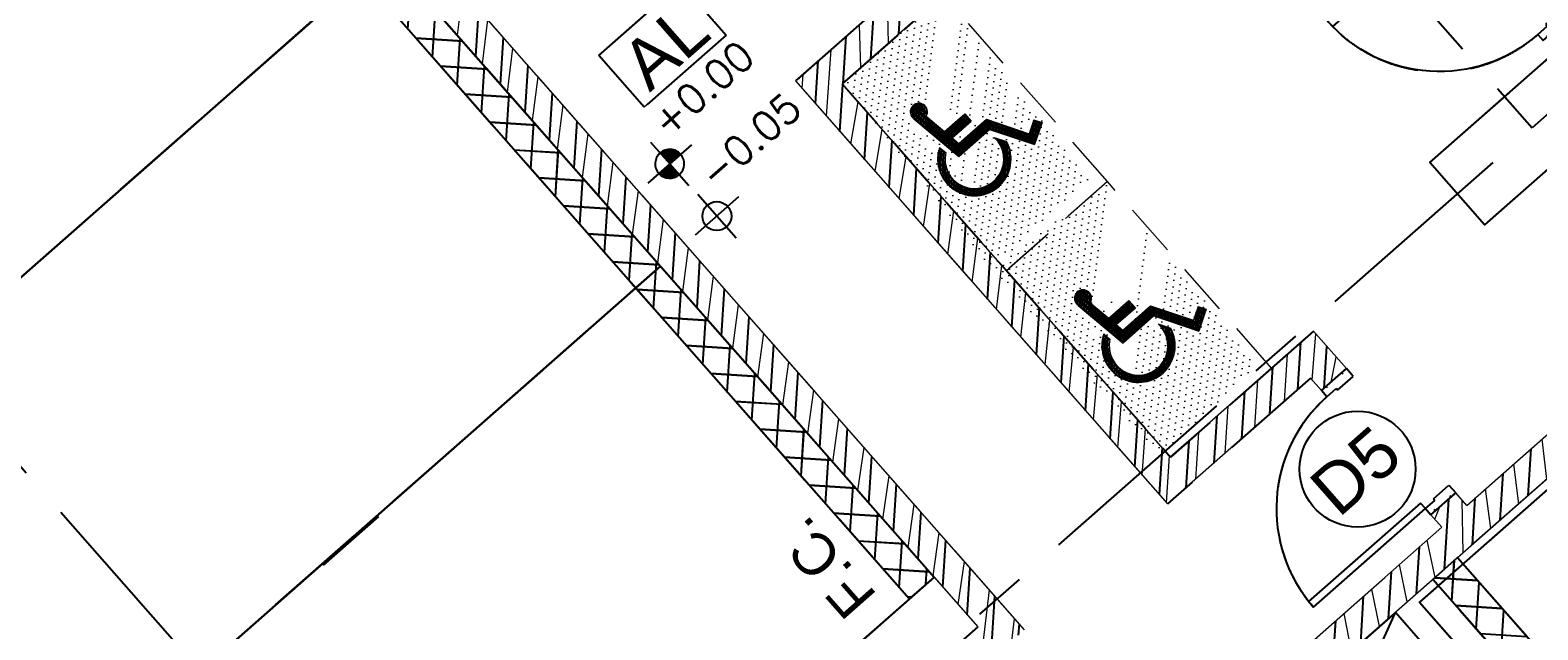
# Model space of a CAD drawing. Header units: millimetres. Extents: x 833946797 to 834440930, y 817746008 to 818399503.
# Drawn here: x 834329343 to 834338445, y 817971479 to 817975097 of the extents above; entities that cross this region are included whole.
import ezdxf

# ---------------------------------------------------------------- set-up
doc = ezdxf.new("R2010")
doc.units = ezdxf.units.MM
doc.header["$LTSCALE"] = 100
doc.linetypes.add('Grid Line', pattern=[22.224999999999994, 12.7, -3.174999999999999, 3.174999999999999, -3.174999999999999])
doc.linetypes.add('Hidden', pattern=[9.524999999999999, 6.35, -3.175])
for name, color, linetype in [('+C-160', 160, 'Hidden'), ('A-COLS', 3, 'Continuous'), ('DLN020__', 6, 'Continuous'), ('DLN030_2', 1, 'Continuous'), ('DLN0401_', 7, 'Continuous'), ('DLN060__', 7, 'Continuous'), ('DLN325__', 7, 'Continuous'), ('DLN580__', 4, 'Continuous'), ('DLN660', 1, 'Continuous'), ('DLN810__', 1, 'Continuous'), ('FITDOOR', 7, 'Continuous'), ('LEVEL', 7, 'Continuous')]:
    doc.layers.add(name, color=color, linetype=linetype)
for name, color, linetype, lineweight in [('A-DOOR', 6, 'Continuous', 9), ('A-WALL', 7, 'Continuous', 9), ('A030_1', 1, 'Continuous', 13)]:
    doc.layers.add(name, color=color, linetype=linetype, lineweight=lineweight)
doc.styles.add('3B50A-DLN-ARC-DWG-1002-P00-LB02$0$Standard', font='swiss.ttf')
doc.styles.add('romans', font='romans.shx')
doc.styles.get("Standard").update_dxf_attribs({"font": 'swiss.ttf'})
doc.styles.add('Swis721tBT', font='swissl.ttf')
doc.dimstyles.new('INTDIM350', dxfattribs={"dimtxt": 350, "dimasz": 200, "dimexe": 100, "dimexo": 150, "dimgap": 100, "dimtad": 1, "dimdec": 0, "dimzin": 9, "dimdsep": 46, "dimtxsty": 'Swis721tBT', "dimblk": 'OPEN30', "dimcen": -125, "dimclrd": 256, "dimclre": 256, "dimclrt": 2, "dimaunit": 1, "dimadec": 1, "dimazin": 0, "dimtfac": 0.4444444444444444, "dimtdec": 0, "dimtix": 1, "dimtmove": 2, "dimatfit": 3, "dimldrblk": 'OPEN30', "dimfxl": 0, "dimtolj": 1, "dimlwd": -1, "dimlwe": -1, "dimarcsym": 0})
pattern_1 = [(86.3501958132782, (834319897.6396546, 817945893.6157944), (-158.428018632318, 10.10571186200697), []), (176.3501958132782, (834319897.6396546, 817945893.6157944), (-10.10571186200697, -158.428018632318), [])]
pattern_2 = [(82.70039165599081, (1453154.080526948, 238293.1648491621), (-36.84454138019401, 24.72553014185278), [0, -39.68749999999998])]
pattern_3 = [(86.35019582799555, (835295329.4650187, 821286152.7253239), (-7.374961129894652, 0.4704296153816165), [])]
pattern_4 = [(86.35019582799555, (835294338.4756427, 821287278.7537684), (-7.374961129894652, 0.4704296153816165), [])]
pattern_5 = [(86.3501958279957, (-1.192092895507812e-07, 1.192092895507812e-07), (-158.4280186349138, 10.10571182131174), [])]

# ---------------------------------------------------------------- blocks, each defined once
blk = doc.blocks.new('DLN_Parking - Parking - 2500 x 5000 _WL_-1233168-Car Park_B2_F')
at = {"layer": 'DLN660'}
for p, q in [((0, 0), (0, 5000)), ((0, 5000), (2500.000000000001, 5000.000000000002)), ((2500.000000000001, 5000.000000000002), (2500, 0)), ((2500, 0), (0, 0))]:
    blk.add_line(p, q, dxfattribs=at)
blk = doc.blocks.new('DR1CD')
at = {"layer": 'FITDOOR'}
for p, q in [((0, 1), (45, 1)), ((0, 1), (0, 0)), ((45, 0), (45, 1)), ((0, 0), (45, 0))]:
    blk.add_line(p, q, dxfattribs=at)
blk = doc.blocks.new('DR1CM')
at = {"layer": 'FITDOOR', "color": 6}
blk.add_arc((0, 0), 1, 0, 90, dxfattribs=at)
blk = doc.blocks.new('DLN-Single Door - Opening 2 - 950 x2138 _WH_-1922936-Car Park_B2_F')
at = {"layer": 'A-WALL', "lineweight": 25}
for p, q in [((-500.0000000002328, -99.99999989528442), (-499.9999999995343, 100.0000000001164)), ((499.9999999997672, -99.99999996821862), (500.0000000162981, 100.0000000337022))]:
    blk.add_line(p, q, dxfattribs=at)
at = {"layer": 'FITDOOR'}
for p, q in [((-437.4999999995343, 100.0000000022119), (-499.9999999995343, 100.0000000001164)), ((-499.9999999983702, 62.50000000011642), (-499.9999999995343, 100.0000000001164)), ((-437.4999999969732, -24.99999999796273), (-437.4999999995343, 100.0000000022119)), ((437.5000000004657, 100.0000000314903), (500.0000000006985, 100.0000000335276)), ((437.5000000030268, -24.99999996868428), (437.5000000004657, 100.0000000314903)), ((500.0000000018626, 62.50000003346941), (500.0000000006985, 100.0000000335276)), ((-487.9999999983702, 62.50000000040745), (-499.9999999983702, 62.50000000011642)), ((488.0000000018626, 62.50000003312016), (500.0000000018626, 62.50000003346941)), ((-499.9999999960419, -100.000000001397), (-499.999999997206, -62.50000000145519)), ((-487.999999997206, -62.50000000098953), (-499.999999997206, -62.50000000145519)), ((-449.999999995809, -99.99999999976717), (-449.9999999969732, -24.99999999842839)), ((-437.4999999969732, -24.99999999796273), (-449.9999999969732, -24.99999999842839)), ((437.5000000030268, -24.99999996868428), (450.0000000030268, -24.99999996821862)), ((450.000000004191, -99.9999999696156), (450.0000000030268, -24.99999996821862)), ((488.0000000030268, -62.49999996850966), (500.0000000030268, -62.49999996798579)), ((500.000000004191, -99.99999996798579), (500.0000000030268, -62.49999996798579)), ((-449.999999995809, -99.99999999976717), (-499.9999999960419, -100.000000001397)), ((450.000000004191, -99.9999999696156), (500.000000004191, -99.99999996798579))]:
    blk.add_line(p, q, dxfattribs=at)
at = {"layer": 'DLN325__', "extrusion": (0, 0, -1), "yscale": 899.9999999999994, "zscale": -0.9999999999999993, "rotation": 179.9999999980843}
blk.add_blockref('DR1CD', (449.9999999951106, -100.0000000000582), dxfattribs=at)
at = {"layer": 'DLN325__', "extrusion": (0, 0, -1), "xscale": 899.9999999999986, "yscale": 899.9999999999986, "zscale": -899.9999999999986, "rotation": 179.9999999980843}
blk.add_blockref('DR1CM', (449.9999999951106, -100.0000000000582), dxfattribs=at)
blk = doc.blocks.new('DLN-Single Door - Opening 5 -  950 x 2025 _WH_-1665005-Car Park_B2_F')
at = {"layer": 'A-DOOR', "rotation": 359.9999999999991}
blk.add_blockref('DLN-Single Door - Opening 2 - 950 x2138 _WH_-1922936-Car Park_B2_F', (4.999999999534339, 2.328306436538696e-10), dxfattribs=at)
blk = doc.blocks.new('*X5')
at = {"color": 0}
for p, q in [((45955.88296590155, 42700), (46155.82083605308, 42700)), ((45956.13663634944, 42693.75), (46155.82083605308, 42693.75)), ((45956.58659627086, 42687.5), (46155.82083605308, 42687.5)), ((45957.23417992554, 42681.25), (46155.82083605308, 42681.25)), ((45958.08132891748, 42675), (46155.82083605308, 42675)), ((45959.13062182577, 42668.75), (46155.82083605308, 42668.75)), ((45960.38531455532, 42662.5), (46155.82083605308, 42662.5)), ((45961.84939291411, 42656.25), (46155.82083605308, 42656.25)), ((45963.52763949186, 42650), (46155.82083605308, 42650)), ((45965.42571759076, 42643.75), (46155.82083605308, 42643.75)), ((45967.55027588873, 42637.5), (46155.82083605308, 42637.5)), ((45969.90907871936, 42631.25), (46155.82083605308, 42631.25)), ((45972.51116853599, 42625), (46155.82083605308, 42625)), ((45975.3670694097, 42618.75), (46155.82083605308, 42618.75)), ((45978.48904368043, 42612.5), (46155.82083605308, 42612.5)), ((45981.89141854007, 42606.25), (46155.82083605308, 42606.25)), ((45985.59100621493, 42600), (46155.82083605308, 42600)), ((45989.60765168721, 42593.75), (46155.82083605308, 42593.75)), ((45993.96495773042, 42587.5), (46155.82083605308, 42587.5)), ((45998.69126201334, 42581.25), (46155.82083605308, 42581.25)), ((46003.82098168398, 42575), (46155.82083605308, 42575)), ((46009.39650945896, 42568.75), (46155.82083605308, 42568.75)), ((46015.47096569654, 42562.5), (46155.82083605308, 42562.5)), ((46022.11233295992, 42556.25), (46155.82083605308, 42556.25)), ((46029.4099326874, 42550), (46155.82083605308, 42550)), ((46037.48510949494, 42543.75), (46155.82083605308, 42543.75)), ((46046.51005492607, 42537.5), (46155.82083605308, 42537.5)), ((46056.74397416842, 42531.25), (46155.82083605308, 42531.25)), ((46068.61144864996, 42525), (46155.82083605308, 42525)), ((46082.90578313846, 42518.75), (46155.82083605308, 42518.75)), ((46101.51054575652, 42512.5), (46155.82083605308, 42512.5)), ((46133.36008534408, 42506.25), (46155.82083605308, 42506.25))]:
    blk.add_line(p, q, dxfattribs=at)
blk = doc.blocks.new('*X4')
at = {"color": 0}
for p, q in [((46155.82083605308, 42900), (46200.19499327346, 42900)), ((46155.82083605308, 42893.75), (46221.90936394812, 42893.75)), ((46155.82083605308, 42887.5), (46237.60222886274, 42887.5)), ((46155.82083605308, 42881.25), (46250.32254979523, 42881.25)), ((46155.82083605308, 42875), (46261.15281880532, 42875)), ((46155.82083605308, 42868.75), (46270.62917321041, 42868.75)), ((46155.82083605308, 42862.5), (46279.06432258031, 42862.5)), ((46155.82083605308, 42856.25), (46286.65980066876, 42856.25)), ((46155.82083605308, 42850), (46293.55459136389, 42850)), ((46155.82083605308, 42843.75), (46299.84935768103, 42843.75)), ((46155.82083605308, 42837.5), (46305.6197603913, 42837.5)), ((46155.82083605308, 42831.25), (46310.92433512129, 42831.25)), ((46155.82083605308, 42825), (46315.8094235008, 42825)), ((46155.82083605308, 42818.75), (46320.31240362975, 42818.75)), ((46155.82083605308, 42812.5), (46324.46388658926, 42812.5)), ((46155.82083605308, 42806.25), (46328.28925688629, 42806.25)), ((46155.82083605308, 42800), (46331.80978137356, 42800)), ((46155.82083605308, 42793.75), (46335.04342549239, 42793.75)), ((46155.82083605308, 42787.5), (46338.0054656343, 42787.5)), ((46155.82083605308, 42781.25), (46340.70895613168, 42781.25)), ((46155.82083605308, 42775), (46343.16509039923, 42775)), ((46155.82083605308, 42768.75), (46345.38348355208, 42768.75)), ((46155.82083605308, 42762.5), (46347.37239573649, 42762.5)), ((46155.82083605308, 42756.25), (46349.13890998229, 42756.25)), ((46155.82083605308, 42750), (46350.68907460933, 42750)), ((46155.82083605308, 42743.75), (46352.02801759425, 42743.75)), ((46155.82083605308, 42737.5), (46353.16003838917, 42737.5)), ((46155.82083605308, 42731.25), (46354.08868132608, 42731.25)), ((46155.82083605308, 42725), (46354.81679369925, 42725)), ((46155.82083605308, 42718.75), (46355.34657085896, 42718.75)), ((46155.82083605308, 42712.5), (46355.67959002734, 42712.5)), ((46155.82083605308, 42706.25), (46355.81683408978, 42706.25))]:
    blk.add_line(p, q, dxfattribs=at)
blk = doc.blocks.new('ELFIN')
at = {"layer": 'LEVEL'}
for p, q in [((0, 0.5), (0, 0)), ((0, 0), (-0.5, 0)), ((0, 0), (0, -0.5)), ((0.5, 0), (0, 0))]:
    blk.add_line(p, q, dxfattribs=at)
for start, end in [(90, 180), (180, 270), (0, 90), (270, 0)]:
    blk.add_arc((0, 0), 0.25, start, end, dxfattribs=at)
at = {"layer": 'LEVEL', "xscale": 0.00125, "yscale": 0.00125, "zscale": 0.00125}
for name in ['*X4', '*X5']:
    blk.add_blockref(name, (-57.69477604507119, -53.38123098095821), dxfattribs=at)
at = {"layer": 'LEVEL', "style": 'romans'}
blk.add_attdef('ELFIN', (0.2542374787153676, 0.3469263632723596), '', height=0.5, dxfattribs=at)
blk = doc.blocks.new('ELEX')
at = {"layer": 'LEVEL'}
for p, q in [((0, 0.5), (0, -0.5)), ((0.5, 0), (-0.5, 0))]:
    blk.add_line(p, q, dxfattribs=at)
blk.add_circle((0, 0), 0.25, dxfattribs=at)
at = {"layer": 'LEVEL', "style": 'romans'}
blk.add_attdef('ELEX', (0.2567988680821145, 0.3535533905960619), '', height=0.5, dxfattribs=at)
blk = doc.blocks.new('FSHR-V02')
for p, q in [((0, 0), (600, -272.727272726479)), ((0, 0), (600, 0)), ((0, -272.727272726479), (0, 0)), ((600, 0), (600, -272.727272726479)), ((600, -272.727272726479), (0, -272.727272726479))]:
    blk.add_line(p, q)
blk = doc.blocks.new('A$C029C5A43')
at = {"layer": '+C-160'}
for p, q in [((54671.13522148132, 38265.69559156895), (54670.96153569221, 46165.29970180988)), ((54870.96153879166, 46165.69873404503), (54870.96153783798, 38265.69559133053)), ((49870.96153759956, 43265.69559109211), (54870.96153759956, 43265.69559121132)), ((54870.96153736115, 43265.69559144974), (49870.96153736115, 43265.69559133053)), ((54870.96153759956, 43265.69559121132), (54870.96153783798, 40765.69559121132)), ((54671.03944349289, 42621.8740645647), (54870.96153831482, 42821.79615926743)), ((54870.96153831482, 42572.90331280231), (54671.03612470627, 42772.82872653008)), ((54870.96153998375, 42452.41408407688), (55070.96154069901, 42652.41408491135)), ((54870.96153831482, 42348.39690983295), (54671.04106092453, 42548.31738722324)), ((54671.04437971115, 42397.3725976944), (54870.96153831482, 42597.28975617886)), ((54870.96153998375, 42227.9076808691), (55070.96154093742, 42427.90768182278)), ((54671.04931569099, 42172.87113070488), (54870.96153831482, 42372.78335309029)), ((54870.96153831482, 42123.89050662518), (54671.04599714279, 42323.8060477972)), ((54671.05425167084, 41948.36966371536), (54870.96153831482, 42148.27695000172)), ((54870.96153998375, 42003.40127789974), (55070.96154069901, 42203.40127885342)), ((54870.96153831482, 41899.38410365582), (54671.05093336105, 42099.29470860958)), ((54870.96153974533, 41778.89487493038), (55070.96154069901, 41978.89487576485)), ((55430.39672398567, 41966.11179804802), (56090.39672422409, 41966.11179804802)), ((55430.39672422409, 41550.11179816723), (55430.39672398567, 41966.11179804802)), ((56090.39672422409, 41966.11179804802), (56090.39672422409, 41550.11179816723)), ((54870.96153831482, 41674.87770068645), (54671.05586957932, 41874.78336918354)), ((54671.0591878891, 41723.86819684505), (54870.96153831482, 41923.77054715157)), ((54671.06412410736, 41499.36672985554), (54870.96153831482, 41699.264144063)), ((54870.96153974533, 41554.3884717226), (55070.96154069901, 41754.38847267628)), ((54870.9615380764, 41450.37129759789), (54671.06080579758, 41650.27202987671)), ((54870.96153974533, 41329.88206875324), (55070.96154069901, 41529.88206970692)), ((56090.39672422409, 41550.11179816723), (55430.39672422409, 41550.11179816723)), ((54870.96153831482, 41225.86489450932), (54671.06574201584, 41425.76069056988)), ((54671.06905984879, 41274.86526298523), (54870.96153831482, 41474.75774121284)), ((54671.07399606705, 41050.36379599571), (54870.96153831482, 41250.25133812428)), ((54870.96153998375, 41105.37566566467), (55070.96154069901, 41305.37566649914)), ((54870.9615380764, 41001.35849142075), (54671.0706782341, 41201.24935126305)), ((54870.96153998375, 40880.86926281452), (55070.96154069901, 41080.86926352978)), ((58771.54521179199, 41065.69955766201), (56220.96154069901, 41065.69955742359)), ((56220.96154165268, 40883.83084642887), (56402.43039703369, 41065.29970192909)), ((56426.93680000305, 40865.29970180988), (56626.93680024147, 41065.29970192909)), ((56651.44320297241, 40865.29970180988), (56851.44320321083, 41065.29970192909)), ((56875.94960594177, 40865.29970180988), (57075.94960641861, 41065.29970192909)), ((54870.9615380764, 40776.85208845139), (54671.07561469078, 40976.73801195621)), ((54671.07893180847, 40825.8623291254), (54870.9615380764, 41025.74493515491)), ((54671.08386802673, 40601.36086213589), (54870.96153831482, 40801.23853206635)), ((54870.96153974533, 40656.36285948753), (55070.96154069901, 40856.36286044121)), ((56220.96154165268, 40659.32444322109), (56420.96154212952, 40859.32444381714)), ((58771.54521179199, 40865.69955730438), (56420.96154069901, 40865.69955778122, -0.07028772469116415)), ((56422.1841340065, 40822.68530786037, -1.308942301768692e-09), (56422.1841340065, 40822.68530786037, -1.308942301768692e-09)), ((54870.96153783798, 40765.69559121132), (49870.96153783798, 40765.69559121132)), ((49870.96153759956, 40765.69559109211), (54870.96153759956, 40765.6955909729)), ((52593.88618946075, 40756.30656719208, -0.0932832740842328), (52148.75149154663, 40756.30656754971, -0.0932832740842328)), ((54870.9615380764, 40552.34568548203), (54671.08055067062, 40752.22667264938)), ((54870.96153759956, 40765.6955909729), (54870.96153759956, 38265.69559109211)), ((54870.96153974533, 40431.85645663738), (55070.96154069901, 40631.85645747185)), ((56220.96154165268, 40434.81804037094), (56420.96154212952, 40634.81804084778)), ((56426.36182594299, 40667.75698208809, -1.308942301768692e-09), (56426.36182594299, 40667.75698208809, -1.308942301768692e-09)), ((54870.96153783798, 40327.83928227425), (54671.0854871273, 40527.71533334255)), ((54671.08880400658, 40376.85939514637), (54870.96153783798, 40576.73212909698)), ((54671.09373998642, 40152.35792827606), (54870.96153783798, 40352.22572612762)), ((54870.96153974533, 40207.3500534296), (55070.96154069901, 40407.35005426407)), ((56220.96154165268, 40210.31163704395), (56420.96154212952, 40410.31163775921)), ((56423.39370059967, 40400.80313014984, -1.308942301768692e-09), (56423.39370059967, 40400.80313014984, -1.308942301768692e-09)), ((54870.96153783798, 40103.33287930489), (54671.09042334557, 40303.20399403572)), ((54870.96153974533, 39982.84365057945), (55070.96154046059, 40182.84365141392)), ((56220.96154165268, 39985.80523407459), (56420.96154212952, 40185.80523443222)), ((54870.96153783798, 39878.82647621632), (54671.09535956383, 40078.69265472889)), ((54671.09867596626, 39927.85646140575), (54870.96153783798, 40127.71932315826)), ((56220.96154141426, 39761.29883110523), (56420.9615418911, 39961.29883134365)), ((56424.60326719284, 39978.92095196247, -1.308942301768692e-09), (56424.60326719284, 39978.92095196247, -1.308942301768692e-09)), ((54671.10361218452, 39703.35499429703), (54870.96153783798, 39903.21292006969)), ((54870.96153974533, 39758.33724737167), (55070.96154069901, 39958.33724820614)), ((54870.96153783798, 39654.32007324696), (54671.10029602051, 39854.18131542206)), ((54870.96153950691, 39533.8308442831), (55070.96154046059, 39733.83084523678)), ((56220.96154117584, 39536.79242777824), (56420.9615418911, 39736.79242825508)), ((56421.63514137268, 39711.9670997858, -1.308942301768692e-09), (56421.63514137268, 39711.9670997858, -1.308942301768692e-09)), ((54870.96153783798, 39429.81367015839), (54671.10523200035, 39629.66997599602)), ((54671.10854816437, 39478.85352742672), (54870.96153783798, 39678.70651721954)), ((54870.96153974533, 39309.32444131374), (55070.96154069901, 39509.32444214821)), ((56220.96154117584, 39312.28602492809), (56420.96154165268, 39512.28602516651)), ((54671.11348414421, 39254.3520604372), (54870.96153783798, 39454.20011401176)), ((54870.96153783798, 39205.30726706982), (54671.11016845703, 39405.1586368084)), ((54870.96153950691, 39084.81803822517), (55070.96154046059, 39284.81803905964)), ((56220.96154117584, 39087.7796216011), (56420.96154141426, 39287.77962195873)), ((56422.84470796585, 39290.08492183685, -1.308942301768692e-09), (56422.84470796585, 39290.08492183685, -1.308942301768692e-09)), ((54870.96153783798, 38980.80086410046), (54671.11510467529, 39180.64729726315)), ((54671.11842012405, 39029.85059356689), (54870.96153783798, 39229.6937110424)), ((54870.96153950691, 38860.3116351366), (55070.96154046059, 39060.31163609028)), ((56220.96154117584, 38863.27321863174), (56420.96154141426, 39063.27321910858)), ((54671.12335634232, 38805.34912657738), (54870.96153783798, 39005.18730819225)), ((54870.96153759956, 38756.29446089268), (54671.12004089355, 38956.13595795631)), ((56424.05427455902, 38868.2027438879, -1.308942301768692e-09), (56424.05427455902, 38868.2027438879, -1.308942301768692e-09)), ((54671.12829208374, 38580.84765958786), (54870.96153783798, 38780.68090510368)), ((54870.96153950691, 38635.80523204803), (55070.96154046059, 38835.80523300171)), ((56220.96154117584, 38638.76681554317), (56420.96154117584, 38838.76681566238)), ((54870.96153783798, 38531.78805792332), (54671.12497711182, 38731.62461864948)), ((54870.96153950691, 38411.29882907867), (55070.96154046059, 38611.29883003235)), ((56220.96154117584, 38414.26041245461), (56420.96154117584, 38614.26041281223)), ((56421.0861492157, 38601.24889159203, -1.308942301768692e-09), (56421.0861492157, 38601.24889159203, -1.308942301768692e-09)), ((54870.96153783798, 38307.28165471554), (54671.12991333008, 38507.11327922344)), ((54671.133228302, 38356.34619271755), (54870.96153783798, 38556.17450201511)), ((54804.98903012276, 38265.69559144974), (54870.96153783798, 38331.66809904575)), ((54870.96153950691, 38186.7924259901), (55070.96154046059, 38386.79242682457)), ((56220.96154117584, 38189.75400936604), (56420.96154117584, 38389.75400948524)), ((54870.96153759956, 38265.69559109211), (49870.96153759956, 38265.69559109211)), ((54688.04119777679, 38265.69559168816), (54671.13484954834, 38282.60194003582)), ((54870.96153783798, 38265.69559133053), (54671.13522148132, 38265.69559156895)), ((54870.96153950691, 37962.28602302074), (55070.96154022217, 38162.28602385521)), ((56220.96154093742, 37965.24760627747), (56420.96154117584, 38165.24760651588)), ((56422.29571580887, 38179.36671376228, -1.308942301768692e-09), (56422.29571580887, 38179.36671376228, -1.308942301768692e-09)), ((58770.96153736115, 37665.69955420494, -0.07028772469116415), (58770.96153783798, 38165.69955420494, -0.07028772469116415)), ((58770.96153783798, 38165.69955420494, -0.07028772469116415), (59970.96153736115, 38165.69955420494, -0.07028772469116415)), ((58770.96153783798, 38165.69955420494, -0.07028772469116415), (59970.96153736115, 38165.69955420494, -0.07028772469116415)), ((58770.96153759956, 37665.69955420494, -0.07028772469116415), (58770.96153783798, 38165.69955420494, -0.07028772469116415)), ((54798.48162078857, 37665.29970145226), (55070.96154022217, 37937.77962064743)), ((56220.96154093742, 37740.7412031889), (56420.96154117584, 37940.74120330811)), ((56430.65109968185, 37869.5100620985, -1.308942301768692e-09), (56430.65109968185, 37869.5100620985, -1.308942301768692e-09)), ((56908.54604053497, 37867.14671981335, -1.308942301768692e-09), (56908.54604053497, 37867.14671981335, -1.308942301768692e-09)), ((57091.48074793816, 37869.53795742989, -1.308942301768692e-09), (57091.48074793816, 37869.53795742989, -1.308942301768692e-09)), ((54870.96153831482, 37865.69955611229, -0.07028772469116415), (51770.96153831482, 37865.69955635071, -0.07028772469116415)), ((56370.02644062042, 37665.29969990253), (56570.0264415741, 37865.29970061779)), ((57570.96153831482, 37865.6995562315, -0.07028772469116416), (56420.96153974533, 37865.6995562315, -0.07028772469116416)), ((56594.53284406662, 37665.29970037937), (56794.53284454346, 37865.299700737)), ((56819.03924751282, 37665.29970049858), (57019.03924751282, 37865.29970061779)), ((57043.54565048218, 37665.29970085621), (57243.54565048218, 37865.29970085621)), ((57268.05205392838, 37665.29970109463), (57468.05205345154, 37865.299700737)), ((55022.98802423477, 37665.29970180988), (55070.96154022217, 37713.27321779728)), ((57392.5584526062, 37565.29969656467), (57570.96153926849, 37743.70278358459)), ((57370.9615380764, 37665.69955646992, -0.07028772469116416), (56220.96153974533, 37665.69955527782, -0.07028772469116416)), ((59970.96153783798, 37665.69955432415, -0.07028772469116415), (58770.96153736115, 37665.69955420494, -0.07028772469116415)), ((59970.96153831482, 37665.69955396652, -0.07028772469116415), (58770.96153759956, 37665.69955420494, -0.07028772469116415)), ((57370.96153736115, 37515.69955420494), (57370.96153712273, 37565.69955432415)), ((57370.96153712273, 37565.69955432415), (57408.46153712273, 37565.69955432415)), ((57370.96153736115, 37515.69955420494), (57445.96153712273, 37515.69955444336)), ((57408.46153736115, 37553.69955432415), (57408.46153712273, 37565.69955432415)), ((57445.96153736115, 37503.19955432415), (57445.96153712273, 37515.69955444336)), ((57445.96153736115, 37503.19955432415), (57570.96153712273, 37503.19955432415)), ((57533.46153712273, 37565.69955432415), (57570.96153712273, 37565.69955432415)), ((57533.46153712273, 37553.69955420494), (57533.46153712273, 37565.69955432415)), ((57570.96153712273, 37503.19955432415), (57570.96153712273, 37565.69955432415)), ((56470.96153712273, 36615.69955444336), (56470.96153712273, 36660.69955444336)), ((57370.96153712273, 36660.69955432415), (56470.96153712273, 36660.69955444336)), ((56470.96153712273, 36615.69955444336), (57370.96153712273, 36615.69955444336)), ((57370.96153712273, 36615.69955444336), (57370.96153712273, 36660.69955432415)), ((57370.96153712273, 36615.69955444336), (57445.96153712273, 36615.69955432415)), ((57370.96153712273, 36615.69955444336), (57370.96153712273, 36565.69955432415)), ((57445.96153736115, 36628.19955432415), (57570.96153712273, 36628.19955432415)), ((57445.96153736115, 36628.19955432415), (57445.96153712273, 36615.69955432415)), ((57570.96153712273, 36628.19955432415), (57570.96153712273, 36565.69955432415)), ((57215.09046983719, 36265.29969882965), (57515.09046983719, 36565.29969882965)), ((57370.96153712273, 36565.69955432415), (57408.46153712273, 36565.69955432415)), ((57408.46153736115, 36577.69955432415), (57408.46153712273, 36565.69955432415)), ((57533.46153736115, 36577.69955432415), (57533.46153712273, 36565.69955432415)), ((57533.46153712273, 36565.69955432415), (57570.96153712273, 36565.69955432415)), ((56317.06485772133, 36265.29969894886), (56517.06485795975, 36465.29969894886)), ((56541.57126045227, 36265.29969894886), (56741.57126069069, 36465.29969894886)), ((56766.07766366005, 36265.29969882965), (56966.07766366005, 36465.29969894886)), ((56990.58406686783, 36265.29969882965), (57190.58406686783, 36465.29969894886)), ((57439.59687280655, 36265.29969894886), (57639.59687256813, 36465.29969847202)), ((57664.10327577591, 36265.29969882965), (57864.10327577591, 36465.29969859123)), ((57888.60967898369, 36265.29969882965), (58088.60967874527, 36465.29969859123)), ((57120.96153974533, 36091.54004049301), (57295.12105321884, 36265.69955384731)), ((57120.96153974533, 36265.69955420494), (57320.96153926849, 36265.69955384731)), ((57120.96153879166, 28715.69955408573), (57120.96153974533, 36265.69955420494)), ((57320.96153926849, 36081.78805494308), (57137.05004024506, 36265.69955432415)), ((57320.96153926849, 36265.69955384731), (57320.96153903008, 28715.69955408573)), ((61970.96153831482, 36215.69955253601), (56970.96153783798, 36215.6995524168)), ((56970.96153783798, 36215.6995524168), (56970.96153831482, 33715.69955253601)), ((57120.96153974533, 35867.03363752365), (57320.96153926849, 36067.03363728523)), ((57320.96153926849, 35857.28165185452), (57120.96153974533, 36057.28165173531)), ((57120.96153974533, 35642.5272346735), (57320.96153950691, 35842.52723419666))]:
    blk.add_line(p, q, dxfattribs=at)
at = {"layer": '+C-160', "lineweight": 18}
for p, q in [((54870.96153903008, 46165.69791436195, 0.004792344845200372), (54870.96153879166, 37865.69955611229, -0.07028772469116415)), ((55070.96153950691, 37665.69955742359, -0.07028772469116415), (55070.96174860001, 43515.69877481461, -0.008457065855730576)), ((56220.96154069901, 41065.69955742359, -0.07028772469116415), (56220.96153974533, 37665.69955527782, -0.07028772469116416)), ((56420.96153974533, 37865.6995562315, -0.07028772469116416), (56420.96154069901, 40865.69955778122, -0.07028772469116415)), ((58770.96153783798, 38165.69955420494), (58770.96153736115, 37665.69955396652)), ((59970.96153736115, 38165.69955420494), (58770.96153783798, 38165.69955420494)), ((58770.96153783798, 38165.69955420494), (58770.96153736115, 37665.69955396652)), ((57570.96153783798, 37565.69955444336, -0.07028772469116416), (57570.96153831482, 37865.6995562315, -0.07028772469116416)), ((57370.96153783798, 37565.69955182076, -0.07028772469116416), (57370.9615380764, 37665.69955646992, -0.07028772469116416)), ((58770.96153736115, 37665.69955396652), (59970.96153736115, 37665.69955432415)), ((57570.96153712273, 37565.69955408573), (57370.96153712273, 37565.69955432415)), ((57370.96153712273, 36465.69955444336), (57370.96153736115, 36565.69955432415)), ((57370.96153736115, 36565.69955432415), (57570.96153712273, 36565.69955432415)), ((57570.96153783798, 36465.69955444336), (57570.96153783798, 36565.69955408573)), ((53420.96153831482, 36465.69955396652, -0.04249955446470652), (57370.96153688431, 36465.69955432415)), ((57570.96153783798, 36465.69955408573, 0.001089732163232535), (59770.96153736115, 36465.69955396652)), ((59970.96153712273, 36265.69955432415), (54970.96153831482, 36265.69955408573))]:
    blk.add_line(p, q, dxfattribs=at)
at = {"layer": '+C-160', "linetype": 'Hidden', "ltscale": 0.5}
for p, q in [((57233.85600185394, 40865.69955694675), (56420.96154117584, 40865.69955694675)), ((56420.96154117584, 40865.69955694675), (56420.96154093742, 39365.69955658913)), ((56420.96154093742, 39365.69955658913), (56420.96154069901, 37865.6995562315)), ((56420.96154069901, 37865.6995562315), (57233.85600137711, 37865.69955611229))]:
    blk.add_line(p, q, dxfattribs=at)
at = {"layer": '+C-160', "lineweight": 25}
for p, q in [((57370.96153712273, 37565.69955432415), (57570.96153712273, 37565.69955432415)), ((57370.96153736115, 36565.69955432415), (57570.96153712273, 36565.69955432415))]:
    blk.add_line(p, q, dxfattribs=at)
at = {"layer": '+C-160'}
for centre, radius, start, end in [((59770.96154928207, 39215.69955766201), 899.9999999999985, 180, 270), ((57370.96153712273, 36615.69955444336), 899.9999999999987, 90, 180)]:
    blk.add_arc(centre, radius, start, end, dxfattribs=at)
blk = doc.blocks.new('_Open30')
at = {"color": 0, "linetype": 'ByBlock', "lineweight": -2}
for p, q in [((-1, 0.26794919), (0, 0)), ((0, 0), (-1, -0.26794919)), ((0, 0), (-1, 0))]:
    blk.add_line(p, q, dxfattribs=at)
blk = doc.blocks.new('*D145')
at = {"layer": 'Defpoints', "color": 0}
for p in [(834328809.1152217, 817978602.733009), (834329579.9825375, 817977726.82198), (834326220.4212118, 817975036.5802218, -0.07028772469116416)]:
    blk.add_point(p, dxfattribs=at)
at = {"layer": 'DLN030_2', "linetype": 'Continuous'}
for p, q in [((834329480.8836, 817977839.4248245), (834328743.0492634, 817978677.801572)), ((834325731.8233092, 817975894.4856207), (834328658.978096, 817978470.6010922)), ((834326121.3222742, 817975149.1830662), (834325515.620225, 817975837.4222668))]:
    blk.add_line(p, q, dxfattribs=at)
at = {"layer": 'DLN030_2', "xscale": 200, "yscale": 200, "zscale": 200}
for p, rotation in [((834328809.1152217, 817978602.733009), 41.35019583601527), ((834325581.6861835, 817975762.3537039), 221.3501958360152)]:
    blk.add_blockref('_Open30', p, dxfattribs=dict(at, rotation=rotation))
at = {"layer": 'DLN030_2', "color": 2, "insert": (834327010.5012364, 817977392.6385027), "char_height": 350, "attachment_point": 5, "rotation": 41.35019583601528, "style": 'Swis721tBT'}
blk.add_mtext('\\A1;4299', dxfattribs=at)

msp = doc.modelspace()

# ---------------------------------------------------------------- hatches: boundary and pattern name
at = {"layer": 'A-WALL'}
h = msp.add_hatch(dxfattribs=at)
h.set_pattern_fill('ANSI31', scale=50, angle=-6.361109362927034e-15)
h.set_pattern_definition(pattern_5)
h.paths.add_polyline_path([(834332869.2454333, 817969298.107813), (834333957.7395953, 817970256.0642104), (834334023.8055538, 817970180.995648), (834334173.9426793, 817970313.1275645), (834334107.8767207, 817970388.1961274), (834335346.5080094, 817971478.284443), (834329730.9026319, 817977859.1110604), (834329580.764964, 817977726.9797581), (834335064.2389667, 817971496.2896508), (834332737.1135151, 817969448.2449404)])
h = msp.add_hatch(dxfattribs=at)
h.set_pattern_fill('ANSI31', scale=50, angle=-6.361109362927034e-15)
h.set_pattern_definition(pattern_5)
h.paths.add_polyline_path([(834336209.7964847, 817972238.0429636), (834337073.0849564, 817972997.8014847), (834337139.1509175, 817972922.7329179), (834337289.288042, 817973054.864837), (834337091.090166, 817973280.0705276), (834336227.8016933, 817972520.312007), (834334245.8229418, 817974772.3688965), (834336010.3723238, 817976325.3045266), (834337001.361699, 817975199.2760822), (834337751.6091752, 817975859.5500582), (834337817.6751347, 817975784.4814976), (834337967.8122606, 817975916.6134125), (834337769.6143845, 817976141.819101), (834337018.8730395, 817975481.2114614), (834335219.2598201, 817977526.7982624), (834335069.1970352, 817977394.7319216), (834335878.2404068, 817976475.4416523), (834333963.5538987, 817974790.3741057)])
h = msp.add_hatch(dxfattribs=at)
h.set_pattern_fill('ANSI31', scale=50, angle=-6.361109362927034e-15)
h.set_pattern_definition(pattern_5)
h.paths.add_polyline_path([(834332893.3460963, 817967454.3564317), (834339949.791011, 817973664.5565199), (834339751.5931357, 817973889.7622077), (834339601.4560105, 817973757.6302909), (834339667.5219686, 817973682.5617284), (834338016.0135845, 817972229.1106445), (834337949.9476259, 817972304.1792073), (834337799.8104993, 817972172.0472902), (834337865.8764577, 817972096.9787272), (834334900.6682227, 817969487.373371), (834334834.6022637, 817969562.4419354), (834334684.4651376, 817969430.3100184), (834334750.531097, 817969355.2414547), (834332911.3513052, 817967736.6254746), (834332845.2853466, 817967811.6940373), (834332695.1482209, 817967679.5621204)])
at = {"layer": 'A030_1'}
h = msp.add_hatch(dxfattribs=at)
h.set_pattern_fill('DOTS', color=8, scale=24.99999999999999, angle=41.35019582799556)
h.set_pattern_definition(pattern_2)
h.paths.add_polyline_path([(834334855.7869626, 817975309.7155777), (834334245.5587728, 817974772.6690615), (834335236.5481489, 817973646.6406171), (834335846.7763386, 817974183.6871332)])
h.paths.add_polyline_path([(834334863.0101014, 817974485.2888569), (834334752.2008119, 817974577.8958358, 2.320059053453059), (834334678.6115249, 817974562.3494635), (834334950.0657505, 817974335.4862124), (834335135.3376137, 817974498.5393298), (834335406.6914601, 817974406.9560062), (834335451.5918899, 817974539.9922826), (834335402.5785248, 817974556.5345461), (834335374.2203584, 817974472.5116348), (834335115.4968896, 817974559.8321406), (834334949.0710194, 817974413.3649089), (834334908.9092579, 817974446.9294184), (834335024.1136676, 817974548.3179282), (834334985.0557395, 817974592.6981602)], flags=16)
h.paths.add_polyline_path([(834334870.4305886, 817974358.8587245), (834334833.2111151, 817974389.964266, 1.527453576000776), (834335238.0978175, 817974424.8597561), (834335162.4920914, 817974450.3770788, -1.744792183290008)], flags=16)
h = msp.add_hatch(dxfattribs=at)
h.set_pattern_fill('_USER', color=8, scale=7.389949640591951, angle=86.35019582799559, pattern_type=0)
h.set_pattern_definition(pattern_4)
h.paths.add_polyline_path([(834334752.2008119, 817974577.8958358, 2.32005905345305), (834334678.6115249, 817974562.3494635), (834334950.0657505, 817974335.4862124), (834335135.3376137, 817974498.5393298), (834335406.6914601, 817974406.9560062), (834335451.5918899, 817974539.9922826), (834335402.5785248, 817974556.5345461), (834335374.2203584, 817974472.5116348), (834335115.4968896, 817974559.8321406), (834334949.0710194, 817974413.3649089), (834334908.9092579, 817974446.9294184), (834335024.1136676, 817974548.3179282), (834334985.0557395, 817974592.6981602), (834334863.0101014, 817974485.2888569)])
h = msp.add_hatch(dxfattribs=at)
h.set_pattern_fill('_USER', color=8, scale=7.389949640591951, angle=86.35019582799559, pattern_type=0)
h.set_pattern_definition(pattern_4)
h.paths.add_polyline_path([(834335238.0978175, 817974424.8597561), (834335162.4920914, 817974450.3770788, -1.744792183290007), (834334870.4305886, 817974358.8587245), (834334833.2111151, 817974389.964266, 1.527453576000775)])
h = msp.add_hatch(dxfattribs=at)
h.set_pattern_fill('DOTS', color=8, scale=24.99999999999999, angle=41.35019582799556)
h.set_pattern_definition(pattern_2)
h.paths.add_polyline_path([(834335846.7763386, 817974183.6871331), (834335236.5481489, 817973646.6406171), (834336227.5375249, 817972520.6121726), (834336837.7657146, 817973057.6586885)])
h.paths.add_polyline_path([(834335853.9994773, 817973359.2604125), (834335743.1901877, 817973451.8673909, 2.320058992165031), (834335669.600899, 817973436.3210202), (834335941.0551273, 817973209.4577683), (834336126.3269893, 817973372.510885), (834336397.6808363, 817973280.9275618), (834336442.5812659, 817973413.963838), (834336393.5679005, 817973430.5061016), (834336365.2097346, 817973346.4831903), (834336106.4862658, 817973433.8036963), (834335940.0603954, 817973287.3364644), (834335899.8986338, 817973320.9009737), (834336015.1030439, 817973422.2894841), (834335976.0451155, 817973466.669716)], flags=16)
h.paths.add_polyline_path([(834335861.4199646, 817973232.8302802), (834335824.2004913, 817973263.9358221, 1.52745357595466), (834336229.0871938, 817973298.8313113), (834336153.4814677, 817973324.3486342, -1.744792181475649)], flags=16)
h = msp.add_hatch(dxfattribs=at)
h.set_pattern_fill('_USER', color=8, scale=7.389949640591951, angle=86.35019582799559, pattern_type=0)
h.set_pattern_definition(pattern_3)
h.paths.add_polyline_path([(834335743.1901877, 817973451.8673909, 2.320058992165024), (834335669.600899, 817973436.3210202), (834335941.0551273, 817973209.4577683), (834336126.3269893, 817973372.510885), (834336397.6808363, 817973280.9275618), (834336442.5812659, 817973413.963838), (834336393.5679005, 817973430.5061016), (834336365.2097346, 817973346.4831903), (834336106.4862658, 817973433.8036963), (834335940.0603954, 817973287.3364644), (834335899.8986338, 817973320.9009737), (834336015.1030439, 817973422.2894841), (834335976.0451155, 817973466.669716), (834335853.9994773, 817973359.2604125)])
h = msp.add_hatch(dxfattribs=at)
h.set_pattern_fill('_USER', color=8, scale=7.389949640591951, angle=86.35019582799559, pattern_type=0)
h.set_pattern_definition(pattern_3)
h.paths.add_polyline_path([(834336229.0871938, 817973298.8313113), (834336153.4814677, 817973324.3486342, -1.744792181475649), (834335861.4199646, 817973232.8302802), (834335824.2004913, 817973263.9358221, 1.52745357595466)])
at = {"layer": 'DLN060__'}
h = msp.add_hatch(dxfattribs=at)
h.set_pattern_fill('EARTH', color=251, scale=150, angle=45.00000000000045)
h.set_pattern_definition([(86.35019582799568, (1453154.080526948, 238293.1648491621), (-889.9338408816122, 1011.202382737353), [952.4999999999997, -952.4999999999997]), (86.35019582799568, (1452797.617485166, 238315.9027007818), (-889.9338408816122, 1011.202382737353), [952.4999999999997, -952.4999999999997]), (86.35019582799568, (1452441.154443264, 238338.6405525208), (-889.9338408816122, 1011.202382737353), [952.4999999999997, -952.4999999999997]), (176.3501958279956, (1452329.91271317, 238465.0408502817), (-1011.202382737353, -889.9338408816122), [952.4999999999997, -952.4999999999997]), (176.3501958279956, (1452352.650564909, 238821.5038923025), (-1011.202382737353, -889.9338408816122), [952.4999999999997, -952.4999999999997]), (176.3501958279956, (1452375.388416171, 239177.9669340849), (-1011.202382737353, -889.9338408816122), [952.4999999999997, -952.4999999999997])])
edge = h.paths.add_edge_path()
edge.add_line((834303001.7276638, 817954269.3640027), (834304578.4320031, 817955656.4492704))
edge.add_line((834304578.4320035, 817955656.4492706), (834331037.8483403, 817925591.4898139))
edge.add_line((834331037.84834, 817925591.4898137), (834375206.4562329, 817964463.1732086))
edge.add_line((834375206.4562325, 817964463.1732087), (834374060.8627851, 817980844.7536951))
edge.add_line((834374060.8627853, 817980844.7536948), (834339581.52124, 818020021.9484737))
edge.add_arc((834332615.9355372, 818013881.6562957), 9285.611030570026, 41.3967707884505, 99.60462301211987)
edge.add_line((834331066.6470942, 818023037.1069965), (834322069.7839626, 818033259.9453678))
edge.add_line((834322069.7839628, 818033259.9453679), (834273725.6293017, 817990713.4683118))
edge.add_line((834273725.6293014, 817990713.4683118), (834304578.4320035, 817955656.4492704))
edge.add_line((834304578.4320037, 817955656.4492702), (834303001.7276647, 817954269.3640032))
edge.add_line((834303001.7276647, 817954269.3640034), (834270761.539974, 817990902.8227202))
edge.add_line((834270761.5399741, 817990902.8227199), (834322258.575107, 818036224.0691499))
edge.add_line((834322258.5751069, 818036224.0691499), (834331970.2700638, 818025188.991452))
edge.add_arc((834332622.2949393, 818013717.2690969), 11490.23717038002, 42.02614068141469, 93.25305315063548, ccw=False)
edge.add_line((834341157.6965528, 818021409.6334623), (834375550.7708069, 817982329.9209781))
edge.add_line((834375550.770807, 817982329.9209781), (834377279.0058944, 817963489.7294939))
edge.add_line((834377279.0058941, 817963489.7294935), (834330848.7932926, 817922627.6645511))
edge.add_line((834330848.7932928, 817922627.6645511), (834303001.7276639, 817954269.3640026))
at = {"layer": 'DLN810__'}
h = msp.add_hatch(dxfattribs=at)
h.set_pattern_fill('ANSI37', color=256, scale=49.99999999999999, angle=4.452776554048923e-13)
h.set_pattern_definition(pattern_1)
h.paths.add_polyline_path([(834329430.6272907, 817977594.8484563), (834329580.5007944, 817977727.279923), (834334799.7135829, 817971796.8610909), (834334649.7068386, 817971664.84392)])
h = msp.add_hatch(dxfattribs=at)
h.set_pattern_fill('ANSI37', color=256, scale=49.99999999999999, angle=4.452776554048923e-13)
h.set_pattern_definition(pattern_1)
h.paths.add_polyline_path([(834337810.0728002, 817971781.9768721), (834337960.2099261, 817971914.1087885), (834342948.1897844, 817966246.4322866), (834342798.0526582, 817966114.3003695)])

# ---------------------------------------------------------------- linework, layer by layer
at = {"layer": 'A-COLS', "lineweight": 18}
for p, q in [((834338694.2736326, 817975091.1593806), (834337793.4508778, 817974298.3678801)), ((834338123.7806697, 817973923.0250652), (834339024.6034245, 817974715.816566)), ((834337793.4508778, 817974298.3678801), (834338123.7806697, 817973923.0250652)), ((834337793.4508778, 817974298.3678801), (834338123.7806697, 817973923.0250652))]:
    msp.add_line(p, q, dxfattribs=at)
at = {"layer": 'A-COLS', "elevation": -0.07028772469116415}
for points in [[(834338694.2736328, 817975091.1593807), (834339024.6034249, 817974715.8165662), (834338123.7806693, 817973923.0250652), (834337793.4508778, 817974298.3678801)], [(834337793.4508778, 817974298.3678801), (834338694.2736328, 817975091.1593807), (834339024.6034255, 817974715.8165663), (834338123.7806697, 817973923.0250654)]]:
    msp.add_lwpolyline(points, close=True, dxfattribs=at)
at = {"layer": 'A-WALL', "lineweight": 18}
for p, q in [((834329580.5013361, 817977727.2793078, 0.004792344845200372), (834335063.9747977, 817971496.5898161, -0.07028772469116415)), ((834335346.2438403, 817971478.5846086, -0.07028772469116415), (834331481.3859482, 817975870.0950909, -0.008457065855730576)), ((834333963.2897296, 817974790.6742707, -0.07028772469116415), (834336209.5323157, 817972238.3431287, -0.07028772469116416)), ((834336227.5375242, 817972520.612172, -0.07028772469116416), (834334245.558772, 817974772.6690618, -0.07028772469116415)), ((834339949.526842, 817973664.8566848), (834336196.098696, 817970361.5587656)), ((834338015.7494153, 817972229.4108094, 0.001089732163232535), (834339667.2577996, 817973682.8618937)), ((834337289.0238729, 817973055.1650021, -0.07028772469116416), (834337090.8259969, 817973280.3706926, -0.07028772469116416)), ((834337289.0238725, 817973055.1650014), (834337138.8867465, 817972923.0330848)), ((834337138.8867486, 817972923.0330832, -0.07028772469116416), (834337072.8207874, 817972998.10165, -0.07028772469116416)), ((834337799.5463306, 817972172.3474554), (834337949.6834563, 817972304.4793723)), ((834338015.749415, 817972229.4108096), (834337949.6834569, 817972304.4793724)), ((834337865.6122887, 817972097.2788925), (834337799.5463306, 817972172.3474554)), ((834334900.4040537, 817969487.6735363, -0.04249955446470652), (834337865.6122887, 817972097.2788923))]:
    msp.add_line(p, q, dxfattribs=at)
at = {"layer": 'A-WALL'}
for p, q in [((834335877.9762378, 817976475.7418177), (834333963.2897296, 817974790.6742707)), ((834336010.1081548, 817976325.6046916), (834334245.558772, 817974772.6690618, -0.07028772469116415)), ((834337090.8259969, 817973280.3706926, -0.07028772469116416), (834336227.5375242, 817972520.612172, -0.07028772469116416)), ((834337072.8207874, 817972998.10165, -0.07028772469116416), (834336209.5323157, 817972238.3431287, -0.07028772469116416)), ((834335063.9747976, 817971496.5898159, -0.07028772469116415), (834332736.8493463, 817969448.5451057, -0.07028772469116415))]:
    msp.add_line(p, q, dxfattribs=at)
at = {"layer": 'A-WALL', "color": 4}
msp.add_lwpolyline([(834332774.9581064, 817974944.3065774), (834333270.4106218, 817975380.341903), (834333545.2450087, 817975068.0566812), (834333049.7924932, 817974632.0213557)], close=True, dxfattribs=at)
at = {"layer": 'A030_1', "color": 2}
for p, q in [((834334678.6115209, 817974562.3494668), (834334950.0657505, 817974335.4862124)), ((834334752.200812, 817974577.8958358), (834334863.0101014, 817974485.2888569)), ((834334863.0101014, 817974485.2888569), (834334985.0557395, 817974592.6981602)), ((834334908.9092579, 817974446.9294184), (834335024.1136676, 817974548.3179282)), ((834334949.0710194, 817974413.3649089), (834335115.4968896, 817974559.8321406)), ((834334985.0557395, 817974592.6981602), (834335024.1136676, 817974548.3179282)), ((834335115.4968896, 817974559.8321406), (834335374.2203584, 817974472.5116348)), ((834335402.5785248, 817974556.5345461), (834335374.2203584, 817974472.5116348)), ((834335402.5785248, 817974556.5345461), (834335451.5918899, 817974539.9922826)), ((834335451.5918899, 817974539.9922826), (834335406.6914601, 817974406.9560062)), ((834334908.9092579, 817974446.9294184), (834334949.0710194, 817974413.3649089)), ((834334950.0657505, 817974335.4862124), (834335135.3376137, 817974498.5393298)), ((834335135.3376137, 817974498.5393298), (834335406.6914601, 817974406.9560062)), ((834335162.4920912, 817974450.3770788), (834335238.0978174, 817974424.8597561)), ((834334833.2111148, 817974389.9642662), (834334870.4305882, 817974358.8587247)), ((834335669.6008967, 817973436.3210222), (834335941.0551273, 817973209.4577683)), ((834335743.1901873, 817973451.8673911), (834335853.9994773, 817973359.2604125)), ((834335853.9994773, 817973359.2604125), (834335976.0451155, 817973466.669716)), ((834335899.8986338, 817973320.9009737), (834336015.1030439, 817973422.2894841)), ((834335940.0603954, 817973287.3364644), (834336106.4862658, 817973433.8036963)), ((834335976.0451155, 817973466.669716), (834336015.1030439, 817973422.2894841)), ((834336106.4862658, 817973433.8036963), (834336365.2097346, 817973346.4831903)), ((834336393.5679005, 817973430.5061016), (834336365.2097346, 817973346.4831903)), ((834336393.5679005, 817973430.5061016), (834336442.5812659, 817973413.963838)), ((834336442.5812659, 817973413.963838), (834336397.6808363, 817973280.9275618)), ((834335899.8986338, 817973320.9009737), (834335940.0603954, 817973287.3364644)), ((834335941.0551273, 817973209.4577683), (834336126.3269893, 817973372.510885)), ((834336126.3269893, 817973372.510885), (834336397.6808363, 817973280.9275618)), ((834336153.4814674, 817973324.3486344), (834336229.0871934, 817973298.8313116)), ((834335824.2004913, 817973263.935822), (834335861.4199644, 817973232.8302803))]:
    msp.add_line(p, q, dxfattribs=at)
at = {"layer": 'A030_1', "color": 2, "linetype": 'Hidden', "ltscale": 0.5}
for points in [[(834335236.5481489, 817973646.6406171), (834335846.7763386, 817974183.6871332), (834334855.7869626, 817975309.7155777), (834334245.5587728, 817974772.6690615)], [(834336227.5375249, 817972520.6121726), (834336837.7657146, 817973057.6586885), (834335846.7763386, 817974183.6871331), (834335236.5481489, 817973646.6406171)]]:
    msp.add_lwpolyline(points, close=True, dxfattribs=at)
at = {"layer": 'A030_1', "color": 2}
for centre, radius, start, end in [((834334708.064256, 817974604.8758442), 51.72964748414365, 328.5631894390487, 235.2944716264357), ((834335043.2683935, 817974319.0688508), 221.6984892177585, 161.3501929192529, 28.50161888619882), ((834335043.2683935, 817974319.0688508), 177.3587913742068, 167.0355249551906, 47.76156537918871), ((834335699.053632, 817973478.8473997), 51.72964748414365, 328.5631894390487, 235.2944716264357), ((834336034.2577696, 817973193.0404065), 177.3587913742068, 167.0355249551906, 47.76156537918871), ((834336034.2577696, 817973193.0404065), 221.6984892177585, 161.3501929192529, 28.50161888619882)]:
    msp.add_arc(centre, radius, start, end, dxfattribs=at)
at = {"layer": 'DLN020__', "linetype": 'Grid Line'}
for p, q in [((834360015.8595669, 817949955.9633458), (834292462.7553768, 818026714.3208569)), ((834353860.2374038, 817944538.5547564), (834286307.1332141, 818021296.9122673)), ((834366536.1190026, 817999260.5072584), (834297198.1885196, 817938237.9346788))]:
    msp.add_line(p, q, dxfattribs=at)
at = {"layer": 'DLN0401_', "color": 0}
msp.add_circle((834337356.8778802, 817972448.2911739, -0.07028772468038369), 349.9999999999999, dxfattribs=at)
at = {"layer": 'DLN660'}
msp.add_lwpolyline([(834341483.9310819, 817974948.6415704), (834337730.5029348, 817971645.3436506), (834339382.151895, 817969768.6295775), (834343135.5800419, 817973071.9274968)], close=True, dxfattribs=at)
at = {"layer": 'DLN810__'}
msp.add_line((834331444.8998308, 817972162.1553066, -0.0932832740842328), (834331110.7436099, 817971868.0728027, -0.0932832740842328), dxfattribs=at)
for points in [[(834329430.6272907, 817977594.8484563), (834329580.5007944, 817977727.279923), (834334799.7135829, 817971796.8610909), (834334649.7068386, 817971664.84392)], [(834337810.0728002, 817971781.9768721), (834337960.2099261, 817971914.1087885), (834342948.1897844, 817966246.4322866), (834342798.0526582, 817966114.3003695)]]:
    msp.add_lwpolyline(points, close=True, dxfattribs=at)

# ---------------------------------------------------------------- block references
at = {"rotation": 41.35019582799567}
msp.add_blockref('A$C029C5A43', (834318889.4698145, 817906820.3266928), dxfattribs=at)
at = {"layer": 'A-DOOR', "rotation": 311.350195874388}
msp.add_blockref('DLN-Single Door - Opening 5 -  950 x 2025 _WH_-1665005-Car Park_B2_F', (834338219.5060284, 817975479.2582387), dxfattribs=at)
at = {"layer": 'A-DOOR', "xscale": -1, "rotation": 311.3501958279894}
for p in [(834339349.2339102, 817974195.5858011), (834337547.5883993, 817972610.0028003)]:
    msp.add_blockref('DLN-Single Door - Opening 5 -  950 x 2025 _WH_-1665005-Car Park_B2_F', p, dxfattribs=at)
at = {"layer": 'DLN580__', "xscale": -1, "rotation": 221.3501958279957}
msp.add_blockref('FSHR-V02', (834337314.899804, 817970982.3506504), dxfattribs=at)
msp.add_blockref('FSHR-V02', (834337314.899804, 817970982.3506504), dxfattribs=at)
at = {"layer": 'DLN660', "rotation": 311.3501958279961}
for p in [(834326091.3385563, 817974123.7053914), (834327742.9875164, 817972246.991318), (834329394.6364763, 817970370.2772444)]:
    msp.add_blockref('DLN_Parking - Parking - 2500 x 5000 _WL_-1233168-Car Park_B2_F', p, dxfattribs=at)
at = {"layer": 'LEVEL', "xscale": 349.9999999999999, "yscale": 349.9999999999999, "zscale": 349.9999999999999, "rotation": 41.3501958279957}
for name, p, values in [('ELFIN', (834333203.6667523, 817974290.562586, -0.07028772469116416), {'ELFIN': '+0.00'}), ('ELEX', (834333488.6279101, 817973975.3551058, -0.07028772469116416), {'ELEX': '-0.05'})]:
    msp.add_blockref(name, p, dxfattribs=at).add_auto_attribs(values)

# ---------------------------------------------------------------- texts
at = {"layer": 'DLN0401_', "color": 4}
msp.add_text('AL', height=300, rotation=41.35019658668386, dxfattribs=at).set_placement((834333082.713495, 817974719.000069))
at = {"layer": 'DLN0401_', "style": 'Swis721tBT'}
msp.add_text('D5', height=299.9999999999999, rotation=41.35019658668386, dxfattribs=at).set_placement((834337241.7798843, 817972149.5589361, -0.07028772466886532))
at = {"layer": 'DLN810__', "style": '3B50A-DLN-ARC-DWG-1002-P00-LB02$0$Standard'}
msp.add_text('F.C.', height=249.9999999999999, rotation=131.4180680891445, dxfattribs=at).set_placement((834334462.7800146, 817971686.829427))

# ---------------------------------------------------------------- dimensions: what is measured, and where the dimension line sits
at = {"layer": 'DLN030_2'}
dim = msp.add_linear_dim(base=(834328809.1152217, 817978602.733009), p1=(834326220.4212117, 817975036.5802218, -0.07028772469116416), p2=(834329579.9825375, 817977726.82198), angle=41.35019583601528, dimstyle='INTDIM350', dxfattribs=at)
dim.commit()
dim.dimension.update_dxf_attribs({"geometry": '*D145', "text_midpoint": (834327010.5012364, 817977392.6385027)})

doc.saveas('drawing.dxf')
